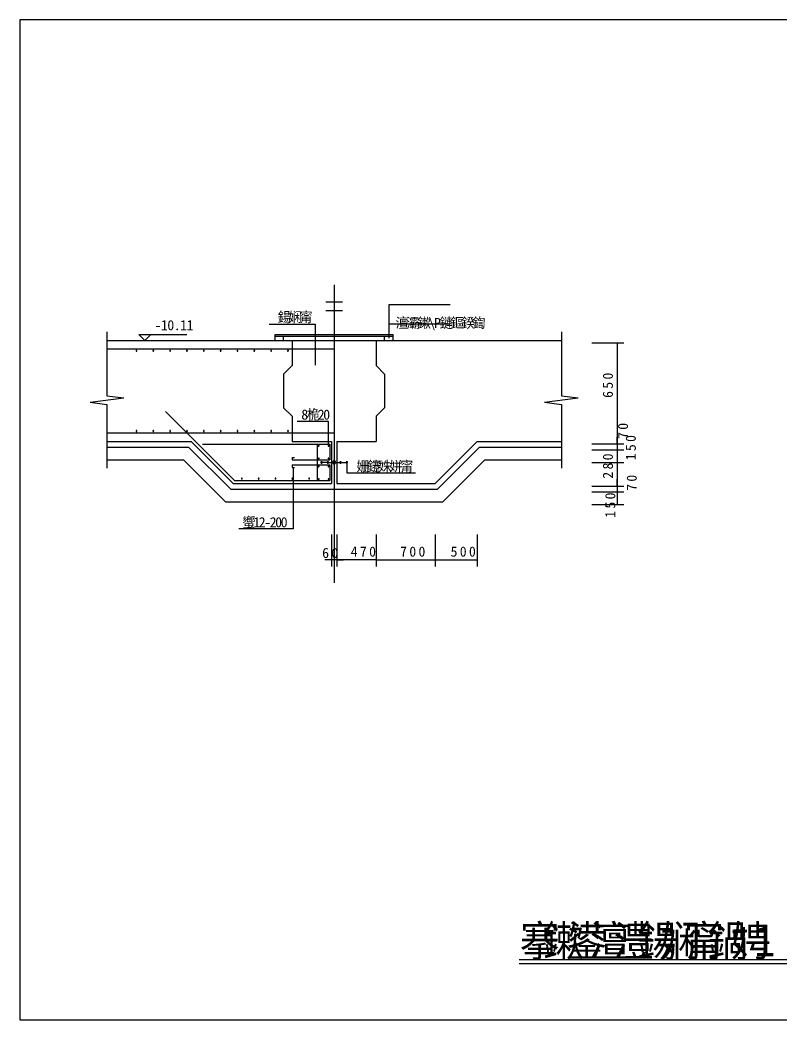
# Model space of a CAD drawing. Header units: metres. Extents: x 0 to 420, y 0 to 297.
# Drawn here: x 0 to 226.1, y 0 to 297 of the extents above; entities that cross this region are included whole.
import ezdxf

# ---------------------------------------------------------------- set-up
doc = ezdxf.new("R2010")
doc.units = ezdxf.units.M

msp = doc.modelspace()

# ---------------------------------------------------------------- linework, layer by layer
for p, q in [((420, 297), (0, 297)), ((0, 297), (0, 0)), ((93.34, 218.38), (93.34, 129.79)), ((90.84, 213.27), (95.84, 213.27)), ((127.76, 212.43), (109.59, 212.43)), ((109.59, 212.43), (109.59, 202.48)), ((90.84, 210.77), (95.84, 210.77)), ((74, 206.68), (87.7, 206.68)), ((87.7, 206.68), (87.7, 194.44)), ((127.76, 206.68), (109.59, 206.68)), ((25.84, 204.36), (25.84, 185.42)), ((35.33, 203.62), (49.58, 203.62)), ((35.33, 203.62), (37.1, 201.86)), ((38.87, 203.62), (37.1, 201.86)), ((75.84, 203.56), (110.84, 203.56)), ((75.84, 201.86), (75.84, 203.56)), ((75.84, 203.11), (110.84, 203.11)), ((78.34, 201.86), (78.34, 203.11)), ((108.34, 201.86), (108.34, 203.11)), ((110.84, 201.86), (110.84, 203.56)), ((160.84, 204.36), (160.84, 185.42)), ((25.84, 201.86), (160.84, 201.86)), ((25.84, 199.36), (93.34, 199.36)), ((80.84, 201.86), (80.84, 194.36)), ((105.84, 201.86), (105.84, 194.36)), ((169.9, 201.09), (179.4, 201.09)), ((177.4, 201.09), (177.4, 171.09)), ((80.84, 194.36), (78.34, 191.86)), ((105.84, 194.36), (108.34, 191.86)), ((78.34, 191.86), (78.34, 181.86)), ((108.34, 191.86), (108.34, 181.86)), ((20.84, 183.45), (30.84, 184.76)), ((25.84, 185.42), (30.84, 184.76)), ((155.84, 183.45), (165.84, 184.76)), ((160.84, 185.42), (165.84, 184.76)), ((20.84, 183.45), (25.84, 182.79)), ((25.84, 182.79), (25.84, 163.86)), ((78.34, 181.86), (80.84, 179.36)), ((108.34, 181.86), (105.84, 179.36)), ((155.84, 183.45), (160.84, 182.79)), ((160.84, 182.79), (160.84, 163.86)), ((43.21, 180.72), (63.7, 160.23)), ((80.84, 179.36), (80.84, 171.86)), ((105.84, 179.36), (105.84, 171.86)), ((91.68, 177.74), (82.38, 177.74)), ((91.68, 170.7), (91.68, 177.74)), ((25.84, 174.36), (93.34, 174.36)), ((177.4, 171.09), (177.4, 173.09)), ((25.84, 171.86), (50.84, 171.86)), ((25.84, 170.11), (50.11, 170.11)), ((50.11, 170.11), (62.61, 157.61)), ((50.84, 171.86), (63.34, 159.36)), ((54.19, 170.98), (92.09, 170.98)), ((80.84, 171.86), (92.59, 171.86)), ((88.34, 170.98), (88.34, 160.23)), ((92.09, 170.98), (92.09, 166.36)), ((92.59, 171.86), (92.59, 159.36)), ((94.09, 171.86), (94.09, 159.36)), ((94.09, 171.86), (105.84, 171.86)), ((123.34, 159.36), (135.84, 171.86)), ((124.06, 157.61), (136.56, 170.11)), ((135.84, 171.86), (160.84, 171.86)), ((136.56, 170.11), (160.84, 170.11)), ((169.9, 171.09), (179.4, 171.09)), ((169.9, 171.09), (179.4, 171.09)), ((169.9, 169.34), (179.4, 169.34)), ((169.9, 169.34), (179.4, 169.34)), ((177.4, 171.09), (177.4, 169.34)), ((177.4, 169.34), (177.4, 167.34)), ((177.4, 169.34), (177.4, 165.59)), ((25.84, 166.36), (48.56, 166.36)), ((48.56, 166.36), (61.06, 153.86)), ((80.84, 167.11), (81.59, 167.11)), ((80.84, 167.11), (80.84, 166.36)), ((80.84, 166.36), (92.09, 166.36)), ((125.62, 153.86), (138.12, 166.36)), ((138.12, 166.36), (160.84, 166.36)), ((80.84, 164.86), (92.09, 164.86)), ((80.84, 164.86), (80.84, 164.11)), ((80.84, 164.11), (81.59, 164.11)), ((81.21, 164.11), (81.21, 145.85)), ((91.24, 165.61), (89.81, 165.61)), ((91.68, 165.61), (92.9, 165.61)), ((92.09, 164.86), (92.09, 160.23)), ((93.77, 165.61), (94.99, 165.61)), ((95.43, 165.61), (96.87, 165.61)), ((97.09, 165.39), (97.09, 162.47)), ((169.9, 165.59), (179.4, 165.59)), ((169.9, 165.59), (179.4, 165.59)), ((177.4, 165.59), (177.4, 158.59)), ((177.4, 165.59), (177.4, 158.59)), ((97.09, 162.47), (117.51, 162.47)), ((177.4, 158.59), (177.4, 160.59)), ((62.61, 157.61), (124.06, 157.61)), ((63.34, 159.36), (92.59, 159.36)), ((63.7, 160.23), (92.09, 160.23)), ((94.09, 159.36), (123.34, 159.36)), ((169.9, 158.59), (179.4, 158.59)), ((169.9, 158.59), (179.4, 158.59)), ((177.4, 158.59), (177.4, 156.84)), ((177.4, 158.59), (177.4, 156.84)), ((177.4, 158.59), (177.4, 156.84)), ((169.9, 156.84), (179.4, 156.84)), ((169.9, 156.84), (179.4, 156.84)), ((177.4, 156.84), (177.4, 153.09)), ((177.4, 156.84), (177.4, 154.14)), ((177.4, 156.84), (177.4, 154.84)), ((177.4, 156.84), (177.4, 153.09)), ((61.06, 153.86), (125.62, 153.86)), ((169.9, 153.09), (179.4, 153.09)), ((81.21, 145.85), (65, 145.85)), ((92.59, 144.21), (92.59, 134.71)), ((94.09, 144.21), (94.09, 134.71)), ((94.09, 144.21), (94.09, 134.71)), ((105.84, 144.21), (105.84, 134.71)), ((105.84, 144.21), (105.84, 134.71)), ((123.34, 144.21), (123.34, 134.71)), ((123.34, 144.21), (123.34, 134.71)), ((135.84, 144.21), (135.84, 134.71)), ((92.59, 136.71), (90.59, 136.71)), ((94.09, 136.71), (92.59, 136.71)), ((94.09, 136.71), (96.09, 136.71)), ((105.84, 136.71), (94.09, 136.71)), ((105.84, 136.71), (123.34, 136.71)), ((123.34, 136.71), (135.84, 136.71)), ((148.35, 17.97), (246.53, 17.97)), ((148.35, 16.76), (246.65, 16.76)), ((0, 0), (420, 0))]:
    msp.add_line(p, q)
for points in [[(34.73, 198.78), (34.73, 198.79), (34.73, 198.8), (34.73, 198.81), (34.72, 198.83), (34.72, 198.84), (34.71, 198.85), (34.7, 198.86), (34.7, 198.87), (34.69, 198.87), (34.68, 198.88), (34.67, 198.89), (34.66, 198.89), (34.64, 198.9), (34.63, 198.9), (34.62, 198.9), (34.61, 198.9), (34.6, 198.9), (34.58, 198.9), (34.57, 198.9), (34.56, 198.89), (34.55, 198.89), (34.54, 198.88), (34.53, 198.87), (34.52, 198.87), (34.51, 198.86), (34.5, 198.85), (34.5, 198.84), (34.49, 198.83), (34.49, 198.81), (34.48, 198.8), (34.48, 198.79), (34.48, 198.78), (34.48, 198.78)], [(34.48, 198.78), (34.48, 198.77), (34.48, 198.75), (34.49, 198.74), (34.49, 198.73), (34.5, 198.72), (34.5, 198.71), (34.51, 198.7), (34.52, 198.69), (34.53, 198.68), (34.54, 198.67), (34.55, 198.67), (34.56, 198.66), (34.57, 198.66), (34.58, 198.66), (34.6, 198.65), (34.61, 198.65), (34.62, 198.65), (34.63, 198.66), (34.64, 198.66), (34.66, 198.66), (34.67, 198.67), (34.68, 198.67), (34.69, 198.68), (34.7, 198.69), (34.7, 198.7), (34.71, 198.71), (34.72, 198.72), (34.72, 198.73), (34.73, 198.74), (34.73, 198.75), (34.73, 198.77), (34.73, 198.78), (34.73, 198.78)], [(39.73, 198.78), (39.73, 198.79), (39.73, 198.8), (39.73, 198.81), (39.72, 198.83), (39.72, 198.84), (39.71, 198.85), (39.7, 198.86), (39.7, 198.87), (39.69, 198.87), (39.68, 198.88), (39.67, 198.89), (39.66, 198.89), (39.64, 198.9), (39.63, 198.9), (39.62, 198.9), (39.61, 198.9), (39.6, 198.9), (39.58, 198.9), (39.57, 198.9), (39.56, 198.89), (39.55, 198.89), (39.54, 198.88), (39.53, 198.87), (39.52, 198.87), (39.51, 198.86), (39.5, 198.85), (39.5, 198.84), (39.49, 198.83), (39.49, 198.81), (39.48, 198.8), (39.48, 198.79), (39.48, 198.78), (39.48, 198.78)], [(39.48, 198.78), (39.48, 198.77), (39.48, 198.75), (39.49, 198.74), (39.49, 198.73), (39.5, 198.72), (39.5, 198.71), (39.51, 198.7), (39.52, 198.69), (39.53, 198.68), (39.54, 198.67), (39.55, 198.67), (39.56, 198.66), (39.57, 198.66), (39.58, 198.66), (39.6, 198.65), (39.61, 198.65), (39.62, 198.65), (39.63, 198.66), (39.64, 198.66), (39.66, 198.66), (39.67, 198.67), (39.68, 198.67), (39.69, 198.68), (39.7, 198.69), (39.7, 198.7), (39.71, 198.71), (39.72, 198.72), (39.72, 198.73), (39.73, 198.74), (39.73, 198.75), (39.73, 198.77), (39.73, 198.78), (39.73, 198.78)], [(44.73, 198.78), (44.73, 198.79), (44.73, 198.8), (44.73, 198.81), (44.72, 198.83), (44.72, 198.84), (44.71, 198.85), (44.7, 198.86), (44.7, 198.87), (44.69, 198.87), (44.68, 198.88), (44.67, 198.89), (44.66, 198.89), (44.64, 198.9), (44.63, 198.9), (44.62, 198.9), (44.61, 198.9), (44.6, 198.9), (44.58, 198.9), (44.57, 198.9), (44.56, 198.89), (44.55, 198.89), (44.54, 198.88), (44.53, 198.87), (44.52, 198.87), (44.51, 198.86), (44.5, 198.85), (44.5, 198.84), (44.49, 198.83), (44.49, 198.81), (44.48, 198.8), (44.48, 198.79), (44.48, 198.78), (44.48, 198.78)], [(44.48, 198.78), (44.48, 198.77), (44.48, 198.75), (44.49, 198.74), (44.49, 198.73), (44.5, 198.72), (44.5, 198.71), (44.51, 198.7), (44.52, 198.69), (44.53, 198.68), (44.54, 198.67), (44.55, 198.67), (44.56, 198.66), (44.57, 198.66), (44.58, 198.66), (44.6, 198.65), (44.61, 198.65), (44.62, 198.65), (44.63, 198.66), (44.64, 198.66), (44.66, 198.66), (44.67, 198.67), (44.68, 198.67), (44.69, 198.68), (44.7, 198.69), (44.7, 198.7), (44.71, 198.71), (44.72, 198.72), (44.72, 198.73), (44.73, 198.74), (44.73, 198.75), (44.73, 198.77), (44.73, 198.78), (44.73, 198.78)], [(49.73, 198.78), (49.73, 198.79), (49.73, 198.8), (49.73, 198.81), (49.72, 198.83), (49.72, 198.84), (49.71, 198.85), (49.7, 198.86), (49.7, 198.87), (49.69, 198.87), (49.68, 198.88), (49.67, 198.89), (49.66, 198.89), (49.64, 198.9), (49.63, 198.9), (49.62, 198.9), (49.61, 198.9), (49.6, 198.9), (49.58, 198.9), (49.57, 198.9), (49.56, 198.89), (49.55, 198.89), (49.54, 198.88), (49.53, 198.87), (49.52, 198.87), (49.51, 198.86), (49.5, 198.85), (49.5, 198.84), (49.49, 198.83), (49.49, 198.81), (49.48, 198.8), (49.48, 198.79), (49.48, 198.78), (49.48, 198.78)], [(49.48, 198.78), (49.48, 198.77), (49.48, 198.75), (49.49, 198.74), (49.49, 198.73), (49.5, 198.72), (49.5, 198.71), (49.51, 198.7), (49.52, 198.69), (49.53, 198.68), (49.54, 198.67), (49.55, 198.67), (49.56, 198.66), (49.57, 198.66), (49.58, 198.66), (49.6, 198.65), (49.61, 198.65), (49.62, 198.65), (49.63, 198.66), (49.64, 198.66), (49.66, 198.66), (49.67, 198.67), (49.68, 198.67), (49.69, 198.68), (49.7, 198.69), (49.7, 198.7), (49.71, 198.71), (49.72, 198.72), (49.72, 198.73), (49.73, 198.74), (49.73, 198.75), (49.73, 198.77), (49.73, 198.78), (49.73, 198.78)], [(54.73, 198.78), (54.73, 198.79), (54.73, 198.8), (54.73, 198.81), (54.72, 198.83), (54.72, 198.84), (54.71, 198.85), (54.7, 198.86), (54.7, 198.87), (54.69, 198.87), (54.68, 198.88), (54.67, 198.89), (54.66, 198.89), (54.64, 198.9), (54.63, 198.9), (54.62, 198.9), (54.61, 198.9), (54.6, 198.9), (54.58, 198.9), (54.57, 198.9), (54.56, 198.89), (54.55, 198.89), (54.54, 198.88), (54.53, 198.87), (54.52, 198.87), (54.51, 198.86), (54.5, 198.85), (54.5, 198.84), (54.49, 198.83), (54.49, 198.81), (54.48, 198.8), (54.48, 198.79), (54.48, 198.78), (54.48, 198.78)], [(54.48, 198.78), (54.48, 198.77), (54.48, 198.75), (54.49, 198.74), (54.49, 198.73), (54.5, 198.72), (54.5, 198.71), (54.51, 198.7), (54.52, 198.69), (54.53, 198.68), (54.54, 198.67), (54.55, 198.67), (54.56, 198.66), (54.57, 198.66), (54.58, 198.66), (54.6, 198.65), (54.61, 198.65), (54.62, 198.65), (54.63, 198.66), (54.64, 198.66), (54.66, 198.66), (54.67, 198.67), (54.68, 198.67), (54.69, 198.68), (54.7, 198.69), (54.7, 198.7), (54.71, 198.71), (54.72, 198.72), (54.72, 198.73), (54.73, 198.74), (54.73, 198.75), (54.73, 198.77), (54.73, 198.78), (54.73, 198.78)], [(59.73, 198.78), (59.73, 198.79), (59.73, 198.8), (59.73, 198.81), (59.72, 198.83), (59.72, 198.84), (59.71, 198.85), (59.7, 198.86), (59.7, 198.87), (59.69, 198.87), (59.68, 198.88), (59.67, 198.89), (59.66, 198.89), (59.64, 198.9), (59.63, 198.9), (59.62, 198.9), (59.61, 198.9), (59.6, 198.9), (59.58, 198.9), (59.57, 198.9), (59.56, 198.89), (59.55, 198.89), (59.54, 198.88), (59.53, 198.87), (59.52, 198.87), (59.51, 198.86), (59.5, 198.85), (59.5, 198.84), (59.49, 198.83), (59.49, 198.81), (59.48, 198.8), (59.48, 198.79), (59.48, 198.78), (59.48, 198.78)], [(59.48, 198.78), (59.48, 198.77), (59.48, 198.75), (59.49, 198.74), (59.49, 198.73), (59.5, 198.72), (59.5, 198.71), (59.51, 198.7), (59.52, 198.69), (59.53, 198.68), (59.54, 198.67), (59.55, 198.67), (59.56, 198.66), (59.57, 198.66), (59.58, 198.66), (59.6, 198.65), (59.61, 198.65), (59.62, 198.65), (59.63, 198.66), (59.64, 198.66), (59.66, 198.66), (59.67, 198.67), (59.68, 198.67), (59.69, 198.68), (59.7, 198.69), (59.7, 198.7), (59.71, 198.71), (59.72, 198.72), (59.72, 198.73), (59.73, 198.74), (59.73, 198.75), (59.73, 198.77), (59.73, 198.78), (59.73, 198.78)], [(64.73, 198.78), (64.73, 198.79), (64.73, 198.8), (64.73, 198.81), (64.72, 198.83), (64.72, 198.84), (64.71, 198.85), (64.7, 198.86), (64.7, 198.87), (64.69, 198.87), (64.68, 198.88), (64.67, 198.89), (64.66, 198.89), (64.64, 198.9), (64.63, 198.9), (64.62, 198.9), (64.61, 198.9), (64.6, 198.9), (64.58, 198.9), (64.57, 198.9), (64.56, 198.89), (64.55, 198.89), (64.54, 198.88), (64.53, 198.87), (64.52, 198.87), (64.51, 198.86), (64.5, 198.85), (64.5, 198.84), (64.49, 198.83), (64.49, 198.81), (64.48, 198.8), (64.48, 198.79), (64.48, 198.78), (64.48, 198.78)], [(64.48, 198.78), (64.48, 198.77), (64.48, 198.75), (64.49, 198.74), (64.49, 198.73), (64.5, 198.72), (64.5, 198.71), (64.51, 198.7), (64.52, 198.69), (64.53, 198.68), (64.54, 198.67), (64.55, 198.67), (64.56, 198.66), (64.57, 198.66), (64.58, 198.66), (64.6, 198.65), (64.61, 198.65), (64.62, 198.65), (64.63, 198.66), (64.64, 198.66), (64.66, 198.66), (64.67, 198.67), (64.68, 198.67), (64.69, 198.68), (64.7, 198.69), (64.7, 198.7), (64.71, 198.71), (64.72, 198.72), (64.72, 198.73), (64.73, 198.74), (64.73, 198.75), (64.73, 198.77), (64.73, 198.78), (64.73, 198.78)], [(69.73, 198.78), (69.73, 198.79), (69.73, 198.8), (69.73, 198.81), (69.72, 198.83), (69.72, 198.84), (69.71, 198.85), (69.7, 198.86), (69.7, 198.87), (69.69, 198.87), (69.68, 198.88), (69.67, 198.89), (69.66, 198.89), (69.64, 198.9), (69.63, 198.9), (69.62, 198.9), (69.61, 198.9), (69.6, 198.9), (69.58, 198.9), (69.57, 198.9), (69.56, 198.89), (69.55, 198.89), (69.54, 198.88), (69.53, 198.87), (69.52, 198.87), (69.51, 198.86), (69.5, 198.85), (69.5, 198.84), (69.49, 198.83), (69.49, 198.81), (69.48, 198.8), (69.48, 198.79), (69.48, 198.78), (69.48, 198.78)], [(69.48, 198.78), (69.48, 198.77), (69.48, 198.75), (69.49, 198.74), (69.49, 198.73), (69.5, 198.72), (69.5, 198.71), (69.51, 198.7), (69.52, 198.69), (69.53, 198.68), (69.54, 198.67), (69.55, 198.67), (69.56, 198.66), (69.57, 198.66), (69.58, 198.66), (69.6, 198.65), (69.61, 198.65), (69.62, 198.65), (69.63, 198.66), (69.64, 198.66), (69.66, 198.66), (69.67, 198.67), (69.68, 198.67), (69.69, 198.68), (69.7, 198.69), (69.7, 198.7), (69.71, 198.71), (69.72, 198.72), (69.72, 198.73), (69.73, 198.74), (69.73, 198.75), (69.73, 198.77), (69.73, 198.78), (69.73, 198.78)], [(74.73, 198.78), (74.73, 198.79), (74.73, 198.8), (74.73, 198.81), (74.72, 198.83), (74.72, 198.84), (74.71, 198.85), (74.7, 198.86), (74.7, 198.87), (74.69, 198.87), (74.68, 198.88), (74.67, 198.89), (74.66, 198.89), (74.64, 198.9), (74.63, 198.9), (74.62, 198.9), (74.61, 198.9), (74.6, 198.9), (74.58, 198.9), (74.57, 198.9), (74.56, 198.89), (74.55, 198.89), (74.54, 198.88), (74.53, 198.87), (74.52, 198.87), (74.51, 198.86), (74.5, 198.85), (74.5, 198.84), (74.49, 198.83), (74.49, 198.81), (74.48, 198.8), (74.48, 198.79), (74.48, 198.78), (74.48, 198.78)], [(74.48, 198.78), (74.48, 198.77), (74.48, 198.75), (74.49, 198.74), (74.49, 198.73), (74.5, 198.72), (74.5, 198.71), (74.51, 198.7), (74.52, 198.69), (74.53, 198.68), (74.54, 198.67), (74.55, 198.67), (74.56, 198.66), (74.57, 198.66), (74.58, 198.66), (74.6, 198.65), (74.61, 198.65), (74.62, 198.65), (74.63, 198.66), (74.64, 198.66), (74.66, 198.66), (74.67, 198.67), (74.68, 198.67), (74.69, 198.68), (74.7, 198.69), (74.7, 198.7), (74.71, 198.71), (74.72, 198.72), (74.72, 198.73), (74.73, 198.74), (74.73, 198.75), (74.73, 198.77), (74.73, 198.78), (74.73, 198.78)], [(79.73, 198.78), (79.73, 198.79), (79.73, 198.8), (79.73, 198.81), (79.72, 198.83), (79.72, 198.84), (79.71, 198.85), (79.7, 198.86), (79.7, 198.87), (79.69, 198.87), (79.68, 198.88), (79.67, 198.89), (79.66, 198.89), (79.64, 198.9), (79.63, 198.9), (79.62, 198.9), (79.61, 198.9), (79.6, 198.9), (79.58, 198.9), (79.57, 198.9), (79.56, 198.89), (79.55, 198.89), (79.54, 198.88), (79.53, 198.87), (79.52, 198.87), (79.51, 198.86), (79.5, 198.85), (79.5, 198.84), (79.49, 198.83), (79.49, 198.81), (79.48, 198.8), (79.48, 198.79), (79.48, 198.78), (79.48, 198.78)], [(79.48, 198.78), (79.48, 198.77), (79.48, 198.75), (79.49, 198.74), (79.49, 198.73), (79.5, 198.72), (79.5, 198.71), (79.51, 198.7), (79.52, 198.69), (79.53, 198.68), (79.54, 198.67), (79.55, 198.67), (79.56, 198.66), (79.57, 198.66), (79.58, 198.66), (79.6, 198.65), (79.61, 198.65), (79.62, 198.65), (79.63, 198.66), (79.64, 198.66), (79.66, 198.66), (79.67, 198.67), (79.68, 198.67), (79.69, 198.68), (79.7, 198.69), (79.7, 198.7), (79.71, 198.71), (79.72, 198.72), (79.72, 198.73), (79.73, 198.74), (79.73, 198.75), (79.73, 198.77), (79.73, 198.78), (79.73, 198.78)], [(34.73, 174.93), (34.73, 174.95), (34.73, 174.96), (34.73, 174.97), (34.72, 174.98), (34.72, 174.99), (34.71, 175), (34.7, 175.01), (34.7, 175.02), (34.69, 175.03), (34.68, 175.04), (34.67, 175.04), (34.66, 175.05), (34.64, 175.05), (34.63, 175.06), (34.62, 175.06), (34.61, 175.06), (34.6, 175.06), (34.58, 175.06), (34.57, 175.05), (34.56, 175.05), (34.55, 175.04), (34.54, 175.04), (34.53, 175.03), (34.52, 175.02), (34.51, 175.01), (34.5, 175), (34.5, 174.99), (34.49, 174.98), (34.49, 174.97), (34.48, 174.96), (34.48, 174.95), (34.48, 174.93), (34.48, 174.93)], [(34.48, 174.93), (34.48, 174.92), (34.48, 174.91), (34.49, 174.9), (34.49, 174.89), (34.5, 174.88), (34.5, 174.86), (34.51, 174.85), (34.52, 174.85), (34.53, 174.84), (34.54, 174.83), (34.55, 174.82), (34.56, 174.82), (34.57, 174.81), (34.58, 174.81), (34.6, 174.81), (34.61, 174.81), (34.62, 174.81), (34.63, 174.81), (34.64, 174.81), (34.66, 174.82), (34.67, 174.82), (34.68, 174.83), (34.69, 174.84), (34.7, 174.85), (34.7, 174.85), (34.71, 174.86), (34.72, 174.88), (34.72, 174.89), (34.73, 174.9), (34.73, 174.91), (34.73, 174.92), (34.73, 174.93), (34.73, 174.93)], [(39.73, 174.93), (39.73, 174.95), (39.73, 174.96), (39.73, 174.97), (39.72, 174.98), (39.72, 174.99), (39.71, 175), (39.7, 175.01), (39.7, 175.02), (39.69, 175.03), (39.68, 175.04), (39.67, 175.04), (39.66, 175.05), (39.64, 175.05), (39.63, 175.06), (39.62, 175.06), (39.61, 175.06), (39.6, 175.06), (39.58, 175.06), (39.57, 175.05), (39.56, 175.05), (39.55, 175.04), (39.54, 175.04), (39.53, 175.03), (39.52, 175.02), (39.51, 175.01), (39.5, 175), (39.5, 174.99), (39.49, 174.98), (39.49, 174.97), (39.48, 174.96), (39.48, 174.95), (39.48, 174.93), (39.48, 174.93)], [(39.48, 174.93), (39.48, 174.92), (39.48, 174.91), (39.49, 174.9), (39.49, 174.89), (39.5, 174.88), (39.5, 174.86), (39.51, 174.85), (39.52, 174.85), (39.53, 174.84), (39.54, 174.83), (39.55, 174.82), (39.56, 174.82), (39.57, 174.81), (39.58, 174.81), (39.6, 174.81), (39.61, 174.81), (39.62, 174.81), (39.63, 174.81), (39.64, 174.81), (39.66, 174.82), (39.67, 174.82), (39.68, 174.83), (39.69, 174.84), (39.7, 174.85), (39.7, 174.85), (39.71, 174.86), (39.72, 174.88), (39.72, 174.89), (39.73, 174.9), (39.73, 174.91), (39.73, 174.92), (39.73, 174.93), (39.73, 174.93)], [(44.73, 174.93), (44.73, 174.95), (44.73, 174.96), (44.73, 174.97), (44.72, 174.98), (44.72, 174.99), (44.71, 175), (44.7, 175.01), (44.7, 175.02), (44.69, 175.03), (44.68, 175.04), (44.67, 175.04), (44.66, 175.05), (44.64, 175.05), (44.63, 175.06), (44.62, 175.06), (44.61, 175.06), (44.6, 175.06), (44.58, 175.06), (44.57, 175.05), (44.56, 175.05), (44.55, 175.04), (44.54, 175.04), (44.53, 175.03), (44.52, 175.02), (44.51, 175.01), (44.5, 175), (44.5, 174.99), (44.49, 174.98), (44.49, 174.97), (44.48, 174.96), (44.48, 174.95), (44.48, 174.93), (44.48, 174.93)], [(44.48, 174.93), (44.48, 174.92), (44.48, 174.91), (44.49, 174.9), (44.49, 174.89), (44.5, 174.88), (44.5, 174.86), (44.51, 174.85), (44.52, 174.85), (44.53, 174.84), (44.54, 174.83), (44.55, 174.82), (44.56, 174.82), (44.57, 174.81), (44.58, 174.81), (44.6, 174.81), (44.61, 174.81), (44.62, 174.81), (44.63, 174.81), (44.64, 174.81), (44.66, 174.82), (44.67, 174.82), (44.68, 174.83), (44.69, 174.84), (44.7, 174.85), (44.7, 174.85), (44.71, 174.86), (44.72, 174.88), (44.72, 174.89), (44.73, 174.9), (44.73, 174.91), (44.73, 174.92), (44.73, 174.93), (44.73, 174.93)], [(49.73, 174.93), (49.73, 174.95), (49.73, 174.96), (49.73, 174.97), (49.72, 174.98), (49.72, 174.99), (49.71, 175), (49.7, 175.01), (49.7, 175.02), (49.69, 175.03), (49.68, 175.04), (49.67, 175.04), (49.66, 175.05), (49.64, 175.05), (49.63, 175.06), (49.62, 175.06), (49.61, 175.06), (49.6, 175.06), (49.58, 175.06), (49.57, 175.05), (49.56, 175.05), (49.55, 175.04), (49.54, 175.04), (49.53, 175.03), (49.52, 175.02), (49.51, 175.01), (49.5, 175), (49.5, 174.99), (49.49, 174.98), (49.49, 174.97), (49.48, 174.96), (49.48, 174.95), (49.48, 174.93), (49.48, 174.93)], [(49.48, 174.93), (49.48, 174.92), (49.48, 174.91), (49.49, 174.9), (49.49, 174.89), (49.5, 174.88), (49.5, 174.86), (49.51, 174.85), (49.52, 174.85), (49.53, 174.84), (49.54, 174.83), (49.55, 174.82), (49.56, 174.82), (49.57, 174.81), (49.58, 174.81), (49.6, 174.81), (49.61, 174.81), (49.62, 174.81), (49.63, 174.81), (49.64, 174.81), (49.66, 174.82), (49.67, 174.82), (49.68, 174.83), (49.69, 174.84), (49.7, 174.85), (49.7, 174.85), (49.71, 174.86), (49.72, 174.88), (49.72, 174.89), (49.73, 174.9), (49.73, 174.91), (49.73, 174.92), (49.73, 174.93), (49.73, 174.93)], [(54.73, 174.93), (54.73, 174.95), (54.73, 174.96), (54.73, 174.97), (54.72, 174.98), (54.72, 174.99), (54.71, 175), (54.7, 175.01), (54.7, 175.02), (54.69, 175.03), (54.68, 175.04), (54.67, 175.04), (54.66, 175.05), (54.64, 175.05), (54.63, 175.06), (54.62, 175.06), (54.61, 175.06), (54.6, 175.06), (54.58, 175.06), (54.57, 175.05), (54.56, 175.05), (54.55, 175.04), (54.54, 175.04), (54.53, 175.03), (54.52, 175.02), (54.51, 175.01), (54.5, 175), (54.5, 174.99), (54.49, 174.98), (54.49, 174.97), (54.48, 174.96), (54.48, 174.95), (54.48, 174.93), (54.48, 174.93)], [(54.48, 174.93), (54.48, 174.92), (54.48, 174.91), (54.49, 174.9), (54.49, 174.89), (54.5, 174.88), (54.5, 174.86), (54.51, 174.85), (54.52, 174.85), (54.53, 174.84), (54.54, 174.83), (54.55, 174.82), (54.56, 174.82), (54.57, 174.81), (54.58, 174.81), (54.6, 174.81), (54.61, 174.81), (54.62, 174.81), (54.63, 174.81), (54.64, 174.81), (54.66, 174.82), (54.67, 174.82), (54.68, 174.83), (54.69, 174.84), (54.7, 174.85), (54.7, 174.85), (54.71, 174.86), (54.72, 174.88), (54.72, 174.89), (54.73, 174.9), (54.73, 174.91), (54.73, 174.92), (54.73, 174.93), (54.73, 174.93)], [(59.73, 174.93), (59.73, 174.95), (59.73, 174.96), (59.73, 174.97), (59.72, 174.98), (59.72, 174.99), (59.71, 175), (59.7, 175.01), (59.7, 175.02), (59.69, 175.03), (59.68, 175.04), (59.67, 175.04), (59.66, 175.05), (59.64, 175.05), (59.63, 175.06), (59.62, 175.06), (59.61, 175.06), (59.6, 175.06), (59.58, 175.06), (59.57, 175.05), (59.56, 175.05), (59.55, 175.04), (59.54, 175.04), (59.53, 175.03), (59.52, 175.02), (59.51, 175.01), (59.5, 175), (59.5, 174.99), (59.49, 174.98), (59.49, 174.97), (59.48, 174.96), (59.48, 174.95), (59.48, 174.93), (59.48, 174.93)], [(59.48, 174.93), (59.48, 174.92), (59.48, 174.91), (59.49, 174.9), (59.49, 174.89), (59.5, 174.88), (59.5, 174.86), (59.51, 174.85), (59.52, 174.85), (59.53, 174.84), (59.54, 174.83), (59.55, 174.82), (59.56, 174.82), (59.57, 174.81), (59.58, 174.81), (59.6, 174.81), (59.61, 174.81), (59.62, 174.81), (59.63, 174.81), (59.64, 174.81), (59.66, 174.82), (59.67, 174.82), (59.68, 174.83), (59.69, 174.84), (59.7, 174.85), (59.7, 174.85), (59.71, 174.86), (59.72, 174.88), (59.72, 174.89), (59.73, 174.9), (59.73, 174.91), (59.73, 174.92), (59.73, 174.93), (59.73, 174.93)], [(64.73, 174.93), (64.73, 174.95), (64.73, 174.96), (64.73, 174.97), (64.72, 174.98), (64.72, 174.99), (64.71, 175), (64.7, 175.01), (64.7, 175.02), (64.69, 175.03), (64.68, 175.04), (64.67, 175.04), (64.66, 175.05), (64.64, 175.05), (64.63, 175.06), (64.62, 175.06), (64.61, 175.06), (64.6, 175.06), (64.58, 175.06), (64.57, 175.05), (64.56, 175.05), (64.55, 175.04), (64.54, 175.04), (64.53, 175.03), (64.52, 175.02), (64.51, 175.01), (64.5, 175), (64.5, 174.99), (64.49, 174.98), (64.49, 174.97), (64.48, 174.96), (64.48, 174.95), (64.48, 174.93), (64.48, 174.93)], [(64.48, 174.93), (64.48, 174.92), (64.48, 174.91), (64.49, 174.9), (64.49, 174.89), (64.5, 174.88), (64.5, 174.86), (64.51, 174.85), (64.52, 174.85), (64.53, 174.84), (64.54, 174.83), (64.55, 174.82), (64.56, 174.82), (64.57, 174.81), (64.58, 174.81), (64.6, 174.81), (64.61, 174.81), (64.62, 174.81), (64.63, 174.81), (64.64, 174.81), (64.66, 174.82), (64.67, 174.82), (64.68, 174.83), (64.69, 174.84), (64.7, 174.85), (64.7, 174.85), (64.71, 174.86), (64.72, 174.88), (64.72, 174.89), (64.73, 174.9), (64.73, 174.91), (64.73, 174.92), (64.73, 174.93), (64.73, 174.93)], [(69.73, 174.93), (69.73, 174.95), (69.73, 174.96), (69.73, 174.97), (69.72, 174.98), (69.72, 174.99), (69.71, 175), (69.7, 175.01), (69.7, 175.02), (69.69, 175.03), (69.68, 175.04), (69.67, 175.04), (69.66, 175.05), (69.64, 175.05), (69.63, 175.06), (69.62, 175.06), (69.61, 175.06), (69.6, 175.06), (69.58, 175.06), (69.57, 175.05), (69.56, 175.05), (69.55, 175.04), (69.54, 175.04), (69.53, 175.03), (69.52, 175.02), (69.51, 175.01), (69.5, 175), (69.5, 174.99), (69.49, 174.98), (69.49, 174.97), (69.48, 174.96), (69.48, 174.95), (69.48, 174.93), (69.48, 174.93)], [(69.48, 174.93), (69.48, 174.92), (69.48, 174.91), (69.49, 174.9), (69.49, 174.89), (69.5, 174.88), (69.5, 174.86), (69.51, 174.85), (69.52, 174.85), (69.53, 174.84), (69.54, 174.83), (69.55, 174.82), (69.56, 174.82), (69.57, 174.81), (69.58, 174.81), (69.6, 174.81), (69.61, 174.81), (69.62, 174.81), (69.63, 174.81), (69.64, 174.81), (69.66, 174.82), (69.67, 174.82), (69.68, 174.83), (69.69, 174.84), (69.7, 174.85), (69.7, 174.85), (69.71, 174.86), (69.72, 174.88), (69.72, 174.89), (69.73, 174.9), (69.73, 174.91), (69.73, 174.92), (69.73, 174.93), (69.73, 174.93)], [(74.73, 174.93), (74.73, 174.95), (74.73, 174.96), (74.73, 174.97), (74.72, 174.98), (74.72, 174.99), (74.71, 175), (74.7, 175.01), (74.7, 175.02), (74.69, 175.03), (74.68, 175.04), (74.67, 175.04), (74.66, 175.05), (74.64, 175.05), (74.63, 175.06), (74.62, 175.06), (74.61, 175.06), (74.6, 175.06), (74.58, 175.06), (74.57, 175.05), (74.56, 175.05), (74.55, 175.04), (74.54, 175.04), (74.53, 175.03), (74.52, 175.02), (74.51, 175.01), (74.5, 175), (74.5, 174.99), (74.49, 174.98), (74.49, 174.97), (74.48, 174.96), (74.48, 174.95), (74.48, 174.93), (74.48, 174.93)], [(74.48, 174.93), (74.48, 174.92), (74.48, 174.91), (74.49, 174.9), (74.49, 174.89), (74.5, 174.88), (74.5, 174.86), (74.51, 174.85), (74.52, 174.85), (74.53, 174.84), (74.54, 174.83), (74.55, 174.82), (74.56, 174.82), (74.57, 174.81), (74.58, 174.81), (74.6, 174.81), (74.61, 174.81), (74.62, 174.81), (74.63, 174.81), (74.64, 174.81), (74.66, 174.82), (74.67, 174.82), (74.68, 174.83), (74.69, 174.84), (74.7, 174.85), (74.7, 174.85), (74.71, 174.86), (74.72, 174.88), (74.72, 174.89), (74.73, 174.9), (74.73, 174.91), (74.73, 174.92), (74.73, 174.93), (74.73, 174.93)], [(79.73, 174.93), (79.73, 174.95), (79.73, 174.96), (79.73, 174.97), (79.72, 174.98), (79.72, 174.99), (79.71, 175), (79.7, 175.01), (79.7, 175.02), (79.69, 175.03), (79.68, 175.04), (79.67, 175.04), (79.66, 175.05), (79.64, 175.05), (79.63, 175.06), (79.62, 175.06), (79.61, 175.06), (79.6, 175.06), (79.58, 175.06), (79.57, 175.05), (79.56, 175.05), (79.55, 175.04), (79.54, 175.04), (79.53, 175.03), (79.52, 175.02), (79.51, 175.01), (79.5, 175), (79.5, 174.99), (79.49, 174.98), (79.49, 174.97), (79.48, 174.96), (79.48, 174.95), (79.48, 174.93), (79.48, 174.93)], [(79.48, 174.93), (79.48, 174.92), (79.48, 174.91), (79.49, 174.9), (79.49, 174.89), (79.5, 174.88), (79.5, 174.86), (79.51, 174.85), (79.52, 174.85), (79.53, 174.84), (79.54, 174.83), (79.55, 174.82), (79.56, 174.82), (79.57, 174.81), (79.58, 174.81), (79.6, 174.81), (79.61, 174.81), (79.62, 174.81), (79.63, 174.81), (79.64, 174.81), (79.66, 174.82), (79.67, 174.82), (79.68, 174.83), (79.69, 174.84), (79.7, 174.85), (79.7, 174.85), (79.71, 174.86), (79.72, 174.88), (79.72, 174.89), (79.73, 174.9), (79.73, 174.91), (79.73, 174.92), (79.73, 174.93), (79.73, 174.93)], [(88.88, 170.57), (88.88, 170.58), (88.87, 170.59), (88.87, 170.6), (88.87, 170.61), (88.86, 170.63), (88.85, 170.64), (88.85, 170.65), (88.84, 170.66), (88.83, 170.66), (88.82, 170.67), (88.81, 170.68), (88.8, 170.68), (88.79, 170.69), (88.78, 170.69), (88.76, 170.69), (88.75, 170.69), (88.74, 170.69), (88.73, 170.69), (88.71, 170.69), (88.7, 170.68), (88.69, 170.68), (88.68, 170.67), (88.67, 170.66), (88.66, 170.66), (88.65, 170.65), (88.65, 170.64), (88.64, 170.63), (88.64, 170.61), (88.63, 170.6), (88.63, 170.59), (88.63, 170.58), (88.63, 170.57), (88.63, 170.57)], [(88.63, 170.57), (88.63, 170.55), (88.63, 170.54), (88.63, 170.53), (88.64, 170.52), (88.64, 170.51), (88.65, 170.5), (88.65, 170.49), (88.66, 170.48), (88.67, 170.47), (88.68, 170.46), (88.69, 170.46), (88.7, 170.45), (88.71, 170.45), (88.73, 170.44), (88.74, 170.44), (88.75, 170.44), (88.76, 170.44), (88.78, 170.44), (88.79, 170.45), (88.8, 170.45), (88.81, 170.46), (88.82, 170.46), (88.83, 170.47), (88.84, 170.48), (88.85, 170.49), (88.85, 170.5), (88.86, 170.51), (88.87, 170.52), (88.87, 170.53), (88.87, 170.54), (88.88, 170.55), (88.88, 170.57), (88.88, 170.57)], [(91.8, 170.57), (91.8, 170.58), (91.8, 170.59), (91.8, 170.61), (91.79, 170.62), (91.79, 170.63), (91.78, 170.64), (91.77, 170.65), (91.77, 170.66), (91.76, 170.67), (91.75, 170.67), (91.74, 170.68), (91.72, 170.69), (91.71, 170.69), (91.7, 170.69), (91.69, 170.69), (91.68, 170.7), (91.66, 170.69), (91.65, 170.69), (91.64, 170.69), (91.63, 170.69), (91.62, 170.68), (91.61, 170.67), (91.6, 170.67), (91.59, 170.66), (91.58, 170.65), (91.57, 170.64), (91.57, 170.63), (91.56, 170.62), (91.56, 170.61), (91.55, 170.59), (91.55, 170.58), (91.55, 170.57), (91.55, 170.57)], [(91.55, 170.57), (91.55, 170.56), (91.55, 170.55), (91.56, 170.53), (91.56, 170.52), (91.57, 170.51), (91.57, 170.5), (91.58, 170.49), (91.59, 170.48), (91.6, 170.47), (91.61, 170.47), (91.62, 170.46), (91.63, 170.45), (91.64, 170.45), (91.65, 170.45), (91.66, 170.45), (91.68, 170.45), (91.69, 170.45), (91.7, 170.45), (91.71, 170.45), (91.72, 170.45), (91.74, 170.46), (91.75, 170.47), (91.76, 170.47), (91.77, 170.48), (91.77, 170.49), (91.78, 170.5), (91.79, 170.51), (91.79, 170.52), (91.8, 170.53), (91.8, 170.55), (91.8, 170.56), (91.8, 170.57), (91.8, 170.57)], [(88.87, 166.76), (88.87, 166.78), (88.87, 166.79), (88.87, 166.8), (88.86, 166.81), (88.86, 166.82), (88.85, 166.83), (88.84, 166.84), (88.84, 166.85), (88.83, 166.86), (88.82, 166.87), (88.81, 166.87), (88.8, 166.88), (88.78, 166.88), (88.77, 166.89), (88.76, 166.89), (88.75, 166.89), (88.74, 166.89), (88.72, 166.89), (88.71, 166.88), (88.7, 166.88), (88.69, 166.87), (88.68, 166.87), (88.67, 166.86), (88.66, 166.85), (88.65, 166.84), (88.64, 166.83), (88.64, 166.82), (88.63, 166.81), (88.63, 166.8), (88.62, 166.79), (88.62, 166.78), (88.62, 166.76), (88.62, 166.76)], [(88.62, 166.76), (88.62, 166.75), (88.62, 166.74), (88.63, 166.73), (88.63, 166.72), (88.64, 166.7), (88.64, 166.69), (88.65, 166.68), (88.66, 166.67), (88.67, 166.67), (88.68, 166.66), (88.69, 166.65), (88.7, 166.65), (88.71, 166.64), (88.72, 166.64), (88.74, 166.64), (88.75, 166.64), (88.76, 166.64), (88.77, 166.64), (88.78, 166.64), (88.8, 166.65), (88.81, 166.65), (88.82, 166.66), (88.83, 166.67), (88.84, 166.67), (88.84, 166.68), (88.85, 166.69), (88.86, 166.7), (88.86, 166.72), (88.87, 166.73), (88.87, 166.74), (88.87, 166.75), (88.87, 166.76), (88.87, 166.76)], [(91.8, 166.77), (91.8, 166.78), (91.8, 166.79), (91.8, 166.8), (91.79, 166.81), (91.79, 166.83), (91.78, 166.84), (91.78, 166.85), (91.77, 166.86), (91.76, 166.86), (91.75, 166.87), (91.74, 166.88), (91.73, 166.88), (91.72, 166.89), (91.7, 166.89), (91.69, 166.89), (91.68, 166.89), (91.67, 166.89), (91.65, 166.89), (91.64, 166.89), (91.63, 166.88), (91.62, 166.88), (91.61, 166.87), (91.6, 166.86), (91.59, 166.86), (91.58, 166.85), (91.58, 166.84), (91.57, 166.83), (91.56, 166.81), (91.56, 166.8), (91.56, 166.79), (91.55, 166.78), (91.55, 166.77), (91.55, 166.77)], [(91.55, 166.77), (91.55, 166.75), (91.56, 166.74), (91.56, 166.73), (91.56, 166.72), (91.57, 166.71), (91.58, 166.7), (91.58, 166.69), (91.59, 166.68), (91.6, 166.67), (91.61, 166.66), (91.62, 166.66), (91.63, 166.65), (91.64, 166.65), (91.65, 166.64), (91.67, 166.64), (91.68, 166.64), (91.69, 166.64), (91.7, 166.64), (91.72, 166.65), (91.73, 166.65), (91.74, 166.66), (91.75, 166.66), (91.76, 166.67), (91.77, 166.68), (91.78, 166.69), (91.78, 166.7), (91.79, 166.71), (91.79, 166.72), (91.8, 166.73), (91.8, 166.74), (91.8, 166.75), (91.8, 166.77), (91.8, 166.77)], [(88.87, 164.44), (88.87, 164.45), (88.87, 164.47), (88.87, 164.48), (88.86, 164.49), (88.86, 164.5), (88.85, 164.51), (88.85, 164.52), (88.84, 164.53), (88.83, 164.54), (88.82, 164.55), (88.81, 164.55), (88.8, 164.56), (88.79, 164.56), (88.77, 164.56), (88.76, 164.57), (88.75, 164.57), (88.74, 164.57), (88.72, 164.56), (88.71, 164.56), (88.7, 164.56), (88.69, 164.55), (88.68, 164.55), (88.67, 164.54), (88.66, 164.53), (88.65, 164.52), (88.65, 164.51), (88.64, 164.5), (88.63, 164.49), (88.63, 164.48), (88.63, 164.47), (88.62, 164.45), (88.62, 164.44), (88.62, 164.44)], [(88.62, 164.44), (88.62, 164.43), (88.63, 164.42), (88.63, 164.41), (88.63, 164.39), (88.64, 164.38), (88.65, 164.37), (88.65, 164.36), (88.66, 164.35), (88.67, 164.35), (88.68, 164.34), (88.69, 164.33), (88.7, 164.33), (88.71, 164.32), (88.72, 164.32), (88.74, 164.32), (88.75, 164.32), (88.76, 164.32), (88.77, 164.32), (88.79, 164.32), (88.8, 164.33), (88.81, 164.33), (88.82, 164.34), (88.83, 164.35), (88.84, 164.35), (88.85, 164.36), (88.85, 164.37), (88.86, 164.38), (88.86, 164.39), (88.87, 164.41), (88.87, 164.42), (88.87, 164.43), (88.87, 164.44), (88.87, 164.44)], [(89.81, 165.61), (89.8, 165.63), (89.8, 165.65), (89.8, 165.67), (89.79, 165.69), (89.78, 165.71), (89.77, 165.73), (89.76, 165.74), (89.74, 165.76), (89.73, 165.77), (89.71, 165.79), (89.69, 165.8), (89.67, 165.81), (89.65, 165.82), (89.63, 165.82), (89.61, 165.82), (89.59, 165.82), (89.57, 165.82), (89.54, 165.82), (89.52, 165.82), (89.5, 165.81), (89.48, 165.8), (89.47, 165.79), (89.45, 165.77), (89.43, 165.76), (89.42, 165.74), (89.41, 165.73), (89.39, 165.71), (89.38, 165.69), (89.38, 165.67), (89.37, 165.65), (89.37, 165.63), (89.37, 165.61), (89.37, 165.61)], [(89.37, 165.61), (89.37, 165.58), (89.37, 165.56), (89.38, 165.54), (89.38, 165.52), (89.39, 165.5), (89.41, 165.48), (89.42, 165.47), (89.43, 165.45), (89.45, 165.44), (89.47, 165.42), (89.48, 165.41), (89.5, 165.4), (89.52, 165.4), (89.54, 165.39), (89.57, 165.39), (89.59, 165.39), (89.61, 165.39), (89.63, 165.39), (89.65, 165.4), (89.67, 165.4), (89.69, 165.41), (89.71, 165.42), (89.73, 165.44), (89.74, 165.45), (89.76, 165.47), (89.77, 165.48), (89.78, 165.5), (89.79, 165.52), (89.8, 165.54), (89.8, 165.56), (89.8, 165.58), (89.81, 165.61), (89.81, 165.61)], [(91.68, 165.61), (91.68, 165.63), (91.68, 165.65), (91.67, 165.67), (91.66, 165.69), (91.65, 165.71), (91.64, 165.73), (91.63, 165.74), (91.62, 165.76), (91.6, 165.77), (91.58, 165.79), (91.57, 165.8), (91.55, 165.81), (91.53, 165.82), (91.5, 165.82), (91.48, 165.82), (91.46, 165.82), (91.44, 165.82), (91.42, 165.82), (91.4, 165.82), (91.38, 165.81), (91.36, 165.8), (91.34, 165.79), (91.32, 165.77), (91.31, 165.76), (91.29, 165.74), (91.28, 165.73), (91.27, 165.71), (91.26, 165.69), (91.25, 165.67), (91.25, 165.65), (91.24, 165.63), (91.24, 165.61), (91.24, 165.61)], [(91.24, 165.61), (91.24, 165.58), (91.25, 165.56), (91.25, 165.54), (91.26, 165.52), (91.27, 165.5), (91.28, 165.48), (91.29, 165.47), (91.31, 165.45), (91.32, 165.44), (91.34, 165.42), (91.36, 165.41), (91.38, 165.4), (91.4, 165.4), (91.42, 165.39), (91.44, 165.39), (91.46, 165.39), (91.48, 165.39), (91.5, 165.39), (91.53, 165.4), (91.55, 165.4), (91.57, 165.41), (91.58, 165.42), (91.6, 165.44), (91.62, 165.45), (91.63, 165.47), (91.64, 165.48), (91.65, 165.5), (91.66, 165.52), (91.67, 165.54), (91.68, 165.56), (91.68, 165.58), (91.68, 165.61), (91.68, 165.61)], [(91.8, 164.44), (91.8, 164.45), (91.8, 164.47), (91.79, 164.48), (91.79, 164.49), (91.78, 164.5), (91.78, 164.51), (91.77, 164.52), (91.76, 164.53), (91.75, 164.54), (91.74, 164.55), (91.73, 164.55), (91.72, 164.56), (91.71, 164.56), (91.7, 164.56), (91.69, 164.57), (91.67, 164.57), (91.66, 164.57), (91.65, 164.56), (91.64, 164.56), (91.63, 164.56), (91.61, 164.55), (91.6, 164.55), (91.59, 164.54), (91.59, 164.53), (91.58, 164.52), (91.57, 164.51), (91.56, 164.5), (91.56, 164.49), (91.55, 164.48), (91.55, 164.47), (91.55, 164.45), (91.55, 164.44), (91.55, 164.44)], [(91.55, 164.44), (91.55, 164.43), (91.55, 164.42), (91.55, 164.41), (91.56, 164.39), (91.56, 164.38), (91.57, 164.37), (91.58, 164.36), (91.59, 164.35), (91.59, 164.35), (91.6, 164.34), (91.61, 164.33), (91.63, 164.33), (91.64, 164.32), (91.65, 164.32), (91.66, 164.32), (91.67, 164.32), (91.69, 164.32), (91.7, 164.32), (91.71, 164.32), (91.72, 164.33), (91.73, 164.33), (91.74, 164.34), (91.75, 164.35), (91.76, 164.35), (91.77, 164.36), (91.78, 164.37), (91.78, 164.38), (91.79, 164.39), (91.79, 164.41), (91.8, 164.42), (91.8, 164.43), (91.8, 164.44), (91.8, 164.44)], [(93.77, 165.61), (93.77, 165.65), (93.77, 165.69), (93.76, 165.73), (93.74, 165.77), (93.72, 165.81), (93.7, 165.85), (93.68, 165.88), (93.65, 165.92), (93.61, 165.94), (93.58, 165.97), (93.54, 165.99), (93.5, 166.01), (93.46, 166.02), (93.42, 166.03), (93.38, 166.04), (93.34, 166.04), (93.29, 166.04), (93.25, 166.03), (93.21, 166.02), (93.17, 166.01), (93.13, 165.99), (93.09, 165.97), (93.06, 165.94), (93.03, 165.92), (93, 165.88), (92.97, 165.85), (92.95, 165.81), (92.93, 165.77), (92.92, 165.73), (92.91, 165.69), (92.9, 165.65), (92.9, 165.61), (92.9, 165.61)], [(92.9, 165.61), (92.9, 165.56), (92.91, 165.52), (92.92, 165.48), (92.93, 165.44), (92.95, 165.4), (92.97, 165.36), (93, 165.33), (93.03, 165.3), (93.06, 165.27), (93.09, 165.24), (93.13, 165.22), (93.17, 165.2), (93.21, 165.19), (93.25, 165.18), (93.29, 165.17), (93.34, 165.17), (93.38, 165.17), (93.42, 165.18), (93.46, 165.19), (93.5, 165.2), (93.54, 165.22), (93.58, 165.24), (93.61, 165.27), (93.65, 165.3), (93.68, 165.33), (93.7, 165.36), (93.72, 165.4), (93.74, 165.44), (93.76, 165.48), (93.77, 165.52), (93.77, 165.56), (93.77, 165.61), (93.77, 165.61)], [(95.43, 165.61), (95.43, 165.63), (95.43, 165.65), (95.42, 165.67), (95.41, 165.69), (95.4, 165.71), (95.39, 165.73), (95.38, 165.74), (95.37, 165.76), (95.35, 165.77), (95.33, 165.79), (95.32, 165.8), (95.3, 165.81), (95.28, 165.82), (95.25, 165.82), (95.23, 165.82), (95.21, 165.82), (95.19, 165.82), (95.17, 165.82), (95.15, 165.82), (95.13, 165.81), (95.11, 165.8), (95.09, 165.79), (95.07, 165.77), (95.06, 165.76), (95.04, 165.74), (95.03, 165.73), (95.02, 165.71), (95.01, 165.69), (95, 165.67), (95, 165.65), (94.99, 165.63), (94.99, 165.61), (94.99, 165.61)], [(94.99, 165.61), (94.99, 165.58), (95, 165.56), (95, 165.54), (95.01, 165.52), (95.02, 165.5), (95.03, 165.48), (95.04, 165.47), (95.06, 165.45), (95.07, 165.44), (95.09, 165.42), (95.11, 165.41), (95.13, 165.4), (95.15, 165.4), (95.17, 165.39), (95.19, 165.39), (95.21, 165.39), (95.23, 165.39), (95.25, 165.39), (95.28, 165.4), (95.3, 165.4), (95.32, 165.41), (95.33, 165.42), (95.35, 165.44), (95.37, 165.45), (95.38, 165.47), (95.39, 165.48), (95.4, 165.5), (95.41, 165.52), (95.42, 165.54), (95.43, 165.56), (95.43, 165.58), (95.43, 165.61), (95.43, 165.61)], [(97.31, 165.61), (97.3, 165.63), (97.3, 165.65), (97.3, 165.67), (97.29, 165.69), (97.28, 165.71), (97.27, 165.73), (97.26, 165.74), (97.24, 165.76), (97.23, 165.77), (97.21, 165.79), (97.19, 165.8), (97.17, 165.81), (97.15, 165.82), (97.13, 165.82), (97.11, 165.82), (97.09, 165.82), (97.07, 165.82), (97.04, 165.82), (97.02, 165.82), (97, 165.81), (96.98, 165.8), (96.97, 165.79), (96.95, 165.77), (96.93, 165.76), (96.92, 165.74), (96.91, 165.73), (96.89, 165.71), (96.88, 165.69), (96.88, 165.67), (96.87, 165.65), (96.87, 165.63), (96.87, 165.61), (96.87, 165.61)], [(96.87, 165.61), (96.87, 165.58), (96.87, 165.56), (96.88, 165.54), (96.88, 165.52), (96.89, 165.5), (96.91, 165.48), (96.92, 165.47), (96.93, 165.45), (96.95, 165.44), (96.97, 165.42), (96.98, 165.41), (97, 165.4), (97.02, 165.4), (97.04, 165.39), (97.07, 165.39), (97.09, 165.39), (97.11, 165.39), (97.13, 165.39), (97.15, 165.4), (97.17, 165.4), (97.19, 165.41), (97.21, 165.42), (97.23, 165.44), (97.24, 165.45), (97.26, 165.47), (97.27, 165.48), (97.28, 165.5), (97.29, 165.52), (97.3, 165.54), (97.3, 165.56), (97.3, 165.58), (97.31, 165.61), (97.31, 165.61)], [(66.04, 160.79), (66.04, 160.81), (66.04, 160.82), (66.03, 160.83), (66.03, 160.84), (66.03, 160.85), (66.02, 160.86), (66.01, 160.87), (66, 160.88), (65.99, 160.89), (65.98, 160.9), (65.97, 160.9), (65.96, 160.91), (65.95, 160.91), (65.94, 160.92), (65.93, 160.92), (65.92, 160.92), (65.9, 160.92), (65.89, 160.92), (65.88, 160.91), (65.87, 160.91), (65.86, 160.9), (65.85, 160.9), (65.84, 160.89), (65.83, 160.88), (65.82, 160.87), (65.81, 160.86), (65.8, 160.85), (65.8, 160.84), (65.8, 160.83), (65.79, 160.82), (65.79, 160.81), (65.79, 160.79), (65.79, 160.79)], [(65.79, 160.79), (65.79, 160.78), (65.79, 160.77), (65.8, 160.76), (65.8, 160.75), (65.8, 160.74), (65.81, 160.72), (65.82, 160.71), (65.83, 160.71), (65.84, 160.7), (65.85, 160.69), (65.86, 160.68), (65.87, 160.68), (65.88, 160.67), (65.89, 160.67), (65.9, 160.67), (65.92, 160.67), (65.93, 160.67), (65.94, 160.67), (65.95, 160.67), (65.96, 160.68), (65.97, 160.68), (65.98, 160.69), (65.99, 160.7), (66, 160.71), (66.01, 160.71), (66.02, 160.72), (66.03, 160.74), (66.03, 160.75), (66.03, 160.76), (66.04, 160.77), (66.04, 160.78), (66.04, 160.79), (66.04, 160.79)], [(71.04, 160.79), (71.04, 160.81), (71.04, 160.82), (71.03, 160.83), (71.03, 160.84), (71.03, 160.85), (71.02, 160.86), (71.01, 160.87), (71, 160.88), (70.99, 160.89), (70.98, 160.9), (70.97, 160.9), (70.96, 160.91), (70.95, 160.91), (70.94, 160.92), (70.93, 160.92), (70.92, 160.92), (70.9, 160.92), (70.89, 160.92), (70.88, 160.91), (70.87, 160.91), (70.86, 160.9), (70.85, 160.9), (70.84, 160.89), (70.83, 160.88), (70.82, 160.87), (70.81, 160.86), (70.8, 160.85), (70.8, 160.84), (70.8, 160.83), (70.79, 160.82), (70.79, 160.81), (70.79, 160.79), (70.79, 160.79)], [(70.79, 160.79), (70.79, 160.78), (70.79, 160.77), (70.8, 160.76), (70.8, 160.75), (70.8, 160.74), (70.81, 160.72), (70.82, 160.71), (70.83, 160.71), (70.84, 160.7), (70.85, 160.69), (70.86, 160.68), (70.87, 160.68), (70.88, 160.67), (70.89, 160.67), (70.9, 160.67), (70.92, 160.67), (70.93, 160.67), (70.94, 160.67), (70.95, 160.67), (70.96, 160.68), (70.97, 160.68), (70.98, 160.69), (70.99, 160.7), (71, 160.71), (71.01, 160.71), (71.02, 160.72), (71.03, 160.74), (71.03, 160.75), (71.03, 160.76), (71.04, 160.77), (71.04, 160.78), (71.04, 160.79), (71.04, 160.79)], [(76.04, 160.79), (76.04, 160.81), (76.04, 160.82), (76.03, 160.83), (76.03, 160.84), (76.03, 160.85), (76.02, 160.86), (76.01, 160.87), (76, 160.88), (75.99, 160.89), (75.98, 160.9), (75.97, 160.9), (75.96, 160.91), (75.95, 160.91), (75.94, 160.92), (75.93, 160.92), (75.92, 160.92), (75.9, 160.92), (75.89, 160.92), (75.88, 160.91), (75.87, 160.91), (75.86, 160.9), (75.85, 160.9), (75.84, 160.89), (75.83, 160.88), (75.82, 160.87), (75.81, 160.86), (75.8, 160.85), (75.8, 160.84), (75.8, 160.83), (75.79, 160.82), (75.79, 160.81), (75.79, 160.79), (75.79, 160.79)], [(75.79, 160.79), (75.79, 160.78), (75.79, 160.77), (75.8, 160.76), (75.8, 160.75), (75.8, 160.74), (75.81, 160.72), (75.82, 160.71), (75.83, 160.71), (75.84, 160.7), (75.85, 160.69), (75.86, 160.68), (75.87, 160.68), (75.88, 160.67), (75.89, 160.67), (75.9, 160.67), (75.92, 160.67), (75.93, 160.67), (75.94, 160.67), (75.95, 160.67), (75.96, 160.68), (75.97, 160.68), (75.98, 160.69), (75.99, 160.7), (76, 160.71), (76.01, 160.71), (76.02, 160.72), (76.03, 160.74), (76.03, 160.75), (76.03, 160.76), (76.04, 160.77), (76.04, 160.78), (76.04, 160.79), (76.04, 160.79)], [(81.04, 160.79), (81.04, 160.81), (81.04, 160.82), (81.03, 160.83), (81.03, 160.84), (81.03, 160.85), (81.02, 160.86), (81.01, 160.87), (81, 160.88), (80.99, 160.89), (80.98, 160.9), (80.97, 160.9), (80.96, 160.91), (80.95, 160.91), (80.94, 160.92), (80.93, 160.92), (80.92, 160.92), (80.9, 160.92), (80.89, 160.92), (80.88, 160.91), (80.87, 160.91), (80.86, 160.9), (80.85, 160.9), (80.84, 160.89), (80.83, 160.88), (80.82, 160.87), (80.81, 160.86), (80.8, 160.85), (80.8, 160.84), (80.8, 160.83), (80.79, 160.82), (80.79, 160.81), (80.79, 160.79), (80.79, 160.79)], [(80.79, 160.79), (80.79, 160.78), (80.79, 160.77), (80.8, 160.76), (80.8, 160.75), (80.8, 160.74), (80.81, 160.72), (80.82, 160.71), (80.83, 160.71), (80.84, 160.7), (80.85, 160.69), (80.86, 160.68), (80.87, 160.68), (80.88, 160.67), (80.89, 160.67), (80.9, 160.67), (80.92, 160.67), (80.93, 160.67), (80.94, 160.67), (80.95, 160.67), (80.96, 160.68), (80.97, 160.68), (80.98, 160.69), (80.99, 160.7), (81, 160.71), (81.01, 160.71), (81.02, 160.72), (81.03, 160.74), (81.03, 160.75), (81.03, 160.76), (81.04, 160.77), (81.04, 160.78), (81.04, 160.79), (81.04, 160.79)], [(86.04, 160.79), (86.04, 160.81), (86.04, 160.82), (86.03, 160.83), (86.03, 160.84), (86.03, 160.85), (86.02, 160.86), (86.01, 160.87), (86, 160.88), (85.99, 160.89), (85.98, 160.9), (85.97, 160.9), (85.96, 160.91), (85.95, 160.91), (85.94, 160.92), (85.93, 160.92), (85.92, 160.92), (85.9, 160.92), (85.89, 160.92), (85.88, 160.91), (85.87, 160.91), (85.86, 160.9), (85.85, 160.9), (85.84, 160.89), (85.83, 160.88), (85.82, 160.87), (85.81, 160.86), (85.8, 160.85), (85.8, 160.84), (85.8, 160.83), (85.79, 160.82), (85.79, 160.81), (85.79, 160.79), (85.79, 160.79)], [(85.79, 160.79), (85.79, 160.78), (85.79, 160.77), (85.8, 160.76), (85.8, 160.75), (85.8, 160.74), (85.81, 160.72), (85.82, 160.71), (85.83, 160.71), (85.84, 160.7), (85.85, 160.69), (85.86, 160.68), (85.87, 160.68), (85.88, 160.67), (85.89, 160.67), (85.9, 160.67), (85.92, 160.67), (85.93, 160.67), (85.94, 160.67), (85.95, 160.67), (85.96, 160.68), (85.97, 160.68), (85.98, 160.69), (85.99, 160.7), (86, 160.71), (86.01, 160.71), (86.02, 160.72), (86.03, 160.74), (86.03, 160.75), (86.03, 160.76), (86.04, 160.77), (86.04, 160.78), (86.04, 160.79), (86.04, 160.79)], [(88.87, 160.64), (88.87, 160.65), (88.86, 160.67), (88.86, 160.68), (88.86, 160.69), (88.85, 160.7), (88.85, 160.71), (88.84, 160.72), (88.83, 160.73), (88.82, 160.74), (88.81, 160.74), (88.8, 160.75), (88.79, 160.76), (88.78, 160.76), (88.77, 160.76), (88.75, 160.77), (88.74, 160.77), (88.73, 160.77), (88.72, 160.76), (88.71, 160.76), (88.69, 160.76), (88.68, 160.75), (88.67, 160.74), (88.66, 160.74), (88.65, 160.73), (88.65, 160.72), (88.64, 160.71), (88.63, 160.7), (88.63, 160.69), (88.62, 160.68), (88.62, 160.67), (88.62, 160.65), (88.62, 160.64), (88.62, 160.64)], [(88.62, 160.64), (88.62, 160.63), (88.62, 160.62), (88.62, 160.6), (88.63, 160.59), (88.63, 160.58), (88.64, 160.57), (88.65, 160.56), (88.65, 160.55), (88.66, 160.54), (88.67, 160.54), (88.68, 160.53), (88.69, 160.53), (88.71, 160.52), (88.72, 160.52), (88.73, 160.52), (88.74, 160.52), (88.75, 160.52), (88.77, 160.52), (88.78, 160.52), (88.79, 160.53), (88.8, 160.53), (88.81, 160.54), (88.82, 160.54), (88.83, 160.55), (88.84, 160.56), (88.85, 160.57), (88.85, 160.58), (88.86, 160.59), (88.86, 160.6), (88.86, 160.62), (88.87, 160.63), (88.87, 160.64), (88.87, 160.64)], [(91.8, 160.65), (91.8, 160.66), (91.79, 160.67), (91.79, 160.68), (91.79, 160.69), (91.78, 160.71), (91.78, 160.72), (91.77, 160.73), (91.76, 160.74), (91.75, 160.74), (91.74, 160.75), (91.73, 160.76), (91.72, 160.76), (91.71, 160.77), (91.7, 160.77), (91.68, 160.77), (91.67, 160.77), (91.66, 160.77), (91.65, 160.77), (91.64, 160.77), (91.62, 160.76), (91.61, 160.76), (91.6, 160.75), (91.59, 160.74), (91.58, 160.74), (91.58, 160.73), (91.57, 160.72), (91.56, 160.71), (91.56, 160.69), (91.55, 160.68), (91.55, 160.67), (91.55, 160.66), (91.55, 160.65), (91.55, 160.65)], [(91.55, 160.65), (91.55, 160.63), (91.55, 160.62), (91.55, 160.61), (91.56, 160.6), (91.56, 160.59), (91.57, 160.58), (91.58, 160.57), (91.58, 160.56), (91.59, 160.55), (91.6, 160.54), (91.61, 160.54), (91.62, 160.53), (91.64, 160.53), (91.65, 160.52), (91.66, 160.52), (91.67, 160.52), (91.68, 160.52), (91.7, 160.52), (91.71, 160.53), (91.72, 160.53), (91.73, 160.54), (91.74, 160.54), (91.75, 160.55), (91.76, 160.56), (91.77, 160.57), (91.78, 160.58), (91.78, 160.59), (91.79, 160.6), (91.79, 160.61), (91.79, 160.62), (91.8, 160.63), (91.8, 160.65), (91.8, 160.65)]]:
    msp.add_lwpolyline(points)

# ---------------------------------------------------------------- texts
for s, height, p in [('鍚', 3, (76.56, 207.27)), ('娴', 3, (79.82, 207.27)), ('甯', 3, (83.08, 207.27)), ('澶', 3, (111.6, 205.54)), ('灞', 3, (114.86, 205.54)), ('鏉', 3, (118.12, 205.54)), ('\\', 3, (121.38, 205.54)), ('P', 3, (123.01, 205.54)), ('鏈', 3, (124.64, 205.54)), ('鏂', 3, (127.9, 205.54)), ('鍨', 3, (131.16, 205.54)), ('鍧', 3, (134.42, 205.54)), ('-', 3, (39.96, 204.86)), ('1', 3, (41.87, 204.86)), ('0', 3, (43.78, 204.86)), ('.', 3, (45.68, 204.86)), ('1', 3, (47.59, 204.86)), ('1', 3, (49.5, 204.86)), ('8', 3, (83.58, 178.31)), ('桅', 3, (85.21, 178.31)), ('2', 3, (88.47, 178.31)), ('0', 3, (90.1, 178.31)), ('姗', 3, (99.97, 162.95)), ('鑳', 3, (103.23, 162.95)), ('姝', 3, (106.49, 162.95)), ('姘', 3, (109.75, 162.95)), ('甯', 3, (113.01, 162.95)), ('蠁', 3, (66.05, 146.34)), ('1', 3, (69.31, 146.34)), ('2', 3, (70.94, 146.34)), ('2', 3, (74.2, 146.34)), ('0', 3, (75.83, 146.34)), ('0', 3, (77.46, 146.34)), ('-', 3, (72.57, 146.34)), ('6', 3, (89.78, 137.22)), ('0', 3, (92.51, 137.22)), ('4', 3, (98.27, 137.62)), ('7', 3, (101, 137.62)), ('0', 3, (103.73, 137.62)), ('7', 3, (112.94, 137.62)), ('0', 3, (115.67, 137.62)), ('0', 3, (118.39, 137.62)), ('5', 3, (127.93, 137.62)), ('0', 3, (130.66, 137.62)), ('0', 3, (133.39, 137.62)), ('搴', 9.17, (148.46, 18.92)), ('鏉', 9.17, (155.44, 18.92)), ('鍙', 9.17, (162.41, 18.92)), ('澶', 9.17, (169.39, 18.92)), ('澧', 9.17, (176.36, 18.92)), ('鍚', 9.17, (183.34, 18.92)), ('娴', 9.17, (190.31, 18.92)), ('甯', 9.17, (197.29, 18.92)), ('鍋', 9.17, (204.26, 18.92)), ('娉', 9.17, (211.23, 18.92)), ('1', 9.17, (218.21, 18.92))]:
    msp.add_text(s, height=height).set_placement(p)
for s, p in [('0', (176.15, 190.22)), ('5', (176.15, 187.49)), ('6', (176.15, 184.76)), ('0', (180.65, 175.3)), ('7', (180.65, 172.58)), ('0', (182.96, 171.69)), ('5', (182.96, 168.96)), ('0', (176.15, 166.22)), ('1', (182.96, 166.24)), ('8', (176.15, 163.5)), ('2', (176.15, 160.77)), ('0', (183.24, 159.89)), ('7', (183.24, 157.16)), ('0', (176.86, 154.62)), ('5', (176.86, 151.89)), ('1', (176.86, 149.16))]:
    msp.add_text(s, height=3, rotation=90).set_placement(p)

doc.saveas('drawing.dxf')
